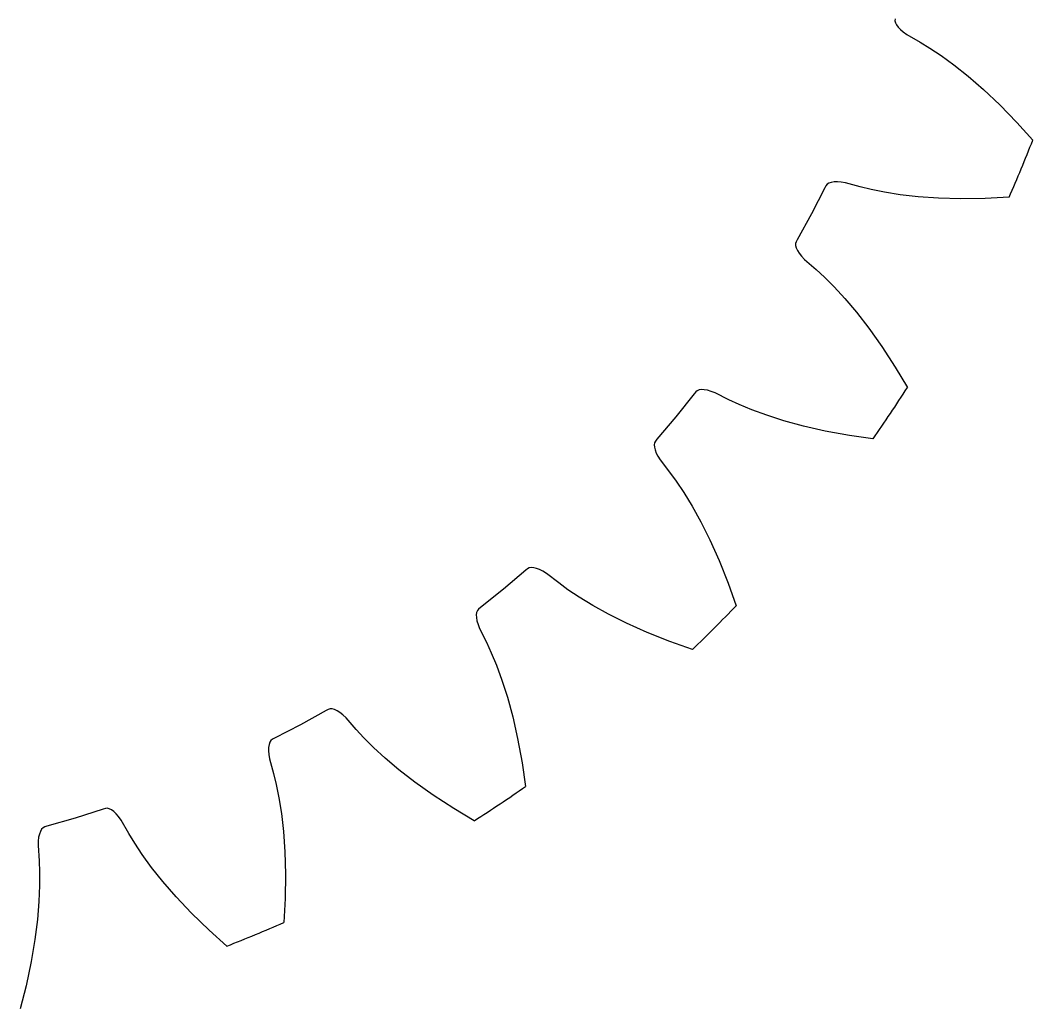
# Model space of a CAD drawing. Extents: x -17 to 24.7, y -17 to 17.
# Drawn here: x 3.68 to 15.84, y -16.6 to -4.72 of the extents above; entities that cross this region are included whole.
import ezdxf

# ---------------------------------------------------------------- set-up
doc = ezdxf.new("R2010")
doc.units = 0

msp = doc.modelspace()

# ---------------------------------------------------------------- linework, layer by layer
at = {"layer": 'layer1'}
for p, q in [((14.191, -4.703), (14.189, -4.726)), ((14.189, -4.726), (14.195, -4.75)), ((14.195, -4.75), (14.207, -4.776)), ((14.207, -4.776), (14.227, -4.804)), ((14.227, -4.804), (14.254, -4.832)), ((14.254, -4.832), (14.289, -4.862)), ((14.289, -4.862), (14.332, -4.892)), ((14.332, -4.892), (14.491, -4.983)), ((14.491, -4.983), (14.609, -5.055)), ((14.609, -5.055), (14.744, -5.145)), ((14.744, -5.145), (14.898, -5.258)), ((14.898, -5.258), (15.067, -5.392)), ((15.067, -5.392), (15.251, -5.552)), ((15.251, -5.552), (15.447, -5.736)), ((15.447, -5.736), (15.653, -5.948)), ((15.653, -5.948), (15.844, -6.161)), ((13.396, -6.678), (13.375, -6.692)), ((13.423, -6.669), (13.396, -6.678)), ((13.457, -6.663), (13.423, -6.669)), ((13.497, -6.662), (13.457, -6.663)), ((13.542, -6.666), (13.497, -6.662)), ((13.593, -6.675), (13.542, -6.666)), ((13.771, -6.723), (13.593, -6.675)), ((13.348, -6.733), (13.185, -7.047)), ((13.36, -6.709), (13.348, -6.733)), ((13.375, -6.692), (13.36, -6.709)), ((13.904, -6.756), (13.771, -6.723)), ((14.064, -6.788), (13.904, -6.756)), ((14.252, -6.817), (14.064, -6.788)), ((14.467, -6.841), (14.252, -6.817)), ((14.71, -6.858), (14.467, -6.841)), ((14.979, -6.866), (14.71, -6.858)), ((15.274, -6.862), (14.979, -6.866)), ((15.56, -6.847), (15.274, -6.862)), ((13.185, -7.047), (13.014, -7.357)), ((13.001, -7.381), (12.995, -7.403)), ((12.995, -7.403), (12.995, -7.428)), ((13.014, -7.357), (13.001, -7.381)), ((12.995, -7.428), (13.002, -7.456)), ((13.002, -7.456), (13.017, -7.487)), ((13.017, -7.487), (13.038, -7.521)), ((13.038, -7.521), (13.066, -7.556)), ((13.066, -7.556), (13.102, -7.594)), ((13.102, -7.594), (13.241, -7.715)), ((13.241, -7.715), (13.342, -7.807)), ((13.342, -7.807), (13.457, -7.923)), ((13.457, -7.923), (13.586, -8.063)), ((13.586, -8.063), (13.726, -8.228)), ((13.726, -8.228), (13.875, -8.42)), ((13.875, -8.42), (14.031, -8.64)), ((14.031, -8.64), (14.192, -8.888)), ((14.192, -8.888), (14.338, -9.134)), ((11.778, -9.208), (11.557, -9.484)), ((11.795, -9.187), (11.778, -9.208)), ((11.812, -9.172), (11.795, -9.187)), ((11.836, -9.163), (11.812, -9.172)), ((11.864, -9.159), (11.836, -9.163)), ((11.898, -9.161), (11.864, -9.159)), ((11.937, -9.167), (11.898, -9.161)), ((11.981, -9.18), (11.937, -9.167)), ((12.03, -9.199), (11.981, -9.18)), ((12.194, -9.281), (12.03, -9.199)), ((12.319, -9.338), (12.194, -9.281)), ((12.47, -9.401), (12.319, -9.338)), ((11.557, -9.484), (11.329, -9.755)), ((12.649, -9.466), (12.47, -9.401)), ((12.855, -9.532), (12.649, -9.466)), ((13.089, -9.596), (12.855, -9.532)), ((13.351, -9.656), (13.089, -9.596)), ((13.642, -9.71), (13.351, -9.656)), ((13.925, -9.751), (13.642, -9.71)), ((11.301, -9.796), (11.296, -9.82)), ((11.296, -9.82), (11.298, -9.849)), ((11.298, -9.849), (11.306, -9.883)), ((11.311, -9.776), (11.301, -9.796)), ((11.329, -9.755), (11.311, -9.776)), ((11.306, -9.883), (11.32, -9.92)), ((11.32, -9.92), (11.341, -9.96)), ((11.341, -9.96), (11.369, -10.004)), ((11.369, -10.004), (11.481, -10.149)), ((11.481, -10.149), (11.562, -10.26)), ((11.562, -10.26), (11.653, -10.396)), ((11.653, -10.396), (11.752, -10.559)), ((11.752, -10.559), (11.857, -10.748)), ((11.857, -10.748), (11.965, -10.965)), ((11.965, -10.965), (12.076, -11.211)), ((9.776, -11.311), (9.755, -11.329)), ((9.796, -11.301), (9.776, -11.311)), ((9.82, -11.296), (9.796, -11.301)), ((9.849, -11.298), (9.82, -11.296)), ((9.883, -11.306), (9.849, -11.298)), ((9.92, -11.32), (9.883, -11.306)), ((12.076, -11.211), (12.185, -11.485)), ((9.755, -11.329), (9.484, -11.557)), ((9.96, -11.341), (9.92, -11.32)), ((10.004, -11.369), (9.96, -11.341)), ((10.149, -11.481), (10.004, -11.369)), ((10.26, -11.562), (10.149, -11.481)), ((12.185, -11.485), (12.281, -11.755)), ((9.484, -11.557), (9.208, -11.778)), ((10.396, -11.653), (10.26, -11.562)), ((10.559, -11.752), (10.396, -11.653)), ((9.187, -11.795), (9.172, -11.812)), ((9.208, -11.778), (9.187, -11.795)), ((10.748, -11.857), (10.559, -11.752)), ((9.163, -11.836), (9.159, -11.864)), ((9.159, -11.864), (9.161, -11.898)), ((9.161, -11.898), (9.167, -11.937)), ((9.172, -11.812), (9.163, -11.836)), ((10.965, -11.965), (10.748, -11.857)), ((9.167, -11.937), (9.18, -11.981)), ((9.18, -11.981), (9.199, -12.03)), ((9.199, -12.03), (9.281, -12.194)), ((11.211, -12.076), (10.965, -11.965)), ((11.485, -12.185), (11.211, -12.076)), ((9.281, -12.194), (9.338, -12.319)), ((11.755, -12.281), (11.485, -12.185)), ((9.338, -12.319), (9.401, -12.47)), ((9.401, -12.47), (9.466, -12.649)), ((9.466, -12.649), (9.532, -12.855)), ((9.532, -12.855), (9.596, -13.089)), ((7.357, -13.014), (7.047, -13.185)), ((7.381, -13.001), (7.357, -13.014)), ((7.403, -12.995), (7.381, -13.001)), ((7.428, -12.995), (7.403, -12.995)), ((7.456, -13.002), (7.428, -12.995)), ((7.487, -13.017), (7.456, -13.002)), ((7.521, -13.038), (7.487, -13.017)), ((7.556, -13.066), (7.521, -13.038)), ((7.594, -13.102), (7.556, -13.066)), ((7.715, -13.241), (7.594, -13.102)), ((9.596, -13.089), (9.656, -13.351)), ((7.047, -13.185), (6.733, -13.348)), ((7.807, -13.342), (7.715, -13.241)), ((6.692, -13.375), (6.678, -13.396)), ((6.709, -13.36), (6.692, -13.375)), ((6.733, -13.348), (6.709, -13.36)), ((7.923, -13.457), (7.807, -13.342)), ((9.656, -13.351), (9.71, -13.642)), ((6.663, -13.457), (6.662, -13.497)), ((6.662, -13.497), (6.666, -13.542)), ((6.669, -13.423), (6.663, -13.457)), ((6.678, -13.396), (6.669, -13.423)), ((8.063, -13.586), (7.923, -13.457)), ((6.666, -13.542), (6.675, -13.593)), ((6.675, -13.593), (6.723, -13.771)), ((8.228, -13.726), (8.063, -13.586)), ((8.42, -13.875), (8.228, -13.726)), ((9.71, -13.642), (9.751, -13.925)), ((6.723, -13.771), (6.756, -13.904)), ((6.756, -13.904), (6.788, -14.064)), ((8.64, -14.031), (8.42, -13.875)), ((6.788, -14.064), (6.817, -14.252)), ((8.888, -14.192), (8.64, -14.031)), ((4.677, -14.2), (4.34, -14.306)), ((4.703, -14.191), (4.677, -14.2)), ((4.726, -14.189), (4.703, -14.191)), ((4.75, -14.195), (4.726, -14.189)), ((4.776, -14.207), (4.75, -14.195)), ((4.804, -14.227), (4.776, -14.207)), ((4.832, -14.254), (4.804, -14.227)), ((9.134, -14.338), (8.888, -14.192)), ((4.34, -14.306), (4, -14.405)), ((4.862, -14.289), (4.832, -14.254)), ((4.892, -14.332), (4.862, -14.289)), ((4.983, -14.491), (4.892, -14.332)), ((6.817, -14.252), (6.841, -14.467)), ((3.922, -14.466), (3.91, -14.498)), ((3.937, -14.441), (3.922, -14.466)), ((3.954, -14.423), (3.937, -14.441)), ((3.974, -14.412), (3.954, -14.423)), ((4, -14.405), (3.974, -14.412)), ((6.841, -14.467), (6.858, -14.71)), ((3.896, -14.582), (3.895, -14.634)), ((3.901, -14.537), (3.896, -14.582)), ((3.91, -14.498), (3.901, -14.537)), ((5.055, -14.609), (4.983, -14.491)), ((3.895, -14.634), (3.908, -14.818)), ((5.145, -14.744), (5.055, -14.609)), ((6.858, -14.71), (6.866, -14.979)), ((3.908, -14.818), (3.913, -14.955)), ((5.258, -14.898), (5.145, -14.744)), ((3.913, -14.955), (3.913, -15.118)), ((5.392, -15.067), (5.258, -14.898)), ((5.552, -15.251), (5.392, -15.067)), ((6.866, -14.979), (6.862, -15.274)), ((3.913, -15.118), (3.905, -15.308)), ((3.905, -15.308), (3.887, -15.524)), ((5.736, -15.447), (5.552, -15.251)), ((6.862, -15.274), (6.847, -15.56)), ((5.948, -15.653), (5.736, -15.447)), ((3.887, -15.524), (3.857, -15.765)), ((6.161, -15.844), (5.948, -15.653)), ((3.857, -15.765), (3.812, -16.03)), ((3.812, -16.03), (3.751, -16.32)), ((3.751, -16.32), (3.68, -16.597))]:
    msp.add_line(p, q, dxfattribs=at)
for start, end in [(336.2481, 338.7519), (324.9981, 327.5019), (313.7481, 316.2519), (302.4981, 305.0019), (291.2481, 293.7519)]:
    msp.add_arc((0, 0), 17, start, end, dxfattribs=at)
at = {"layer": 'layer3'}
for p, q in [((14.191, -4.703), (14.189, -4.726)), ((14.189, -4.726), (14.195, -4.75)), ((14.195, -4.75), (14.207, -4.776)), ((14.207, -4.776), (14.227, -4.804)), ((14.227, -4.804), (14.254, -4.832)), ((14.254, -4.832), (14.289, -4.862)), ((14.289, -4.862), (14.332, -4.892)), ((14.332, -4.892), (14.491, -4.983)), ((14.491, -4.983), (14.609, -5.055)), ((14.609, -5.055), (14.744, -5.145)), ((14.744, -5.145), (14.898, -5.258)), ((14.898, -5.258), (15.067, -5.392)), ((15.067, -5.392), (15.251, -5.552)), ((15.251, -5.552), (15.447, -5.736)), ((15.447, -5.736), (15.653, -5.948)), ((15.653, -5.948), (15.844, -6.161)), ((13.396, -6.678), (13.375, -6.692)), ((13.423, -6.669), (13.396, -6.678)), ((13.457, -6.663), (13.423, -6.669)), ((13.497, -6.662), (13.457, -6.663)), ((13.542, -6.666), (13.497, -6.662)), ((13.593, -6.675), (13.542, -6.666)), ((13.771, -6.723), (13.593, -6.675)), ((13.348, -6.733), (13.185, -7.047)), ((13.36, -6.709), (13.348, -6.733)), ((13.375, -6.692), (13.36, -6.709)), ((13.904, -6.756), (13.771, -6.723)), ((14.064, -6.788), (13.904, -6.756)), ((14.252, -6.817), (14.064, -6.788)), ((14.467, -6.841), (14.252, -6.817)), ((14.71, -6.858), (14.467, -6.841)), ((14.979, -6.866), (14.71, -6.858)), ((15.274, -6.862), (14.979, -6.866)), ((15.56, -6.847), (15.274, -6.862)), ((13.185, -7.047), (13.014, -7.357)), ((13.001, -7.381), (12.995, -7.403)), ((12.995, -7.403), (12.995, -7.428)), ((13.014, -7.357), (13.001, -7.381)), ((12.995, -7.428), (13.002, -7.456)), ((13.002, -7.456), (13.017, -7.487)), ((13.017, -7.487), (13.038, -7.521)), ((13.038, -7.521), (13.066, -7.556)), ((13.066, -7.556), (13.102, -7.594)), ((13.102, -7.594), (13.241, -7.715)), ((13.241, -7.715), (13.342, -7.807)), ((13.342, -7.807), (13.457, -7.923)), ((13.457, -7.923), (13.586, -8.063)), ((13.586, -8.063), (13.726, -8.228)), ((13.726, -8.228), (13.875, -8.42)), ((13.875, -8.42), (14.031, -8.64)), ((14.031, -8.64), (14.192, -8.888)), ((14.192, -8.888), (14.338, -9.134)), ((11.778, -9.208), (11.557, -9.484)), ((11.795, -9.187), (11.778, -9.208)), ((11.812, -9.172), (11.795, -9.187)), ((11.836, -9.163), (11.812, -9.172)), ((11.864, -9.159), (11.836, -9.163)), ((11.898, -9.161), (11.864, -9.159)), ((11.937, -9.167), (11.898, -9.161)), ((11.981, -9.18), (11.937, -9.167)), ((12.03, -9.199), (11.981, -9.18)), ((12.194, -9.281), (12.03, -9.199)), ((12.319, -9.338), (12.194, -9.281)), ((12.47, -9.401), (12.319, -9.338)), ((11.557, -9.484), (11.329, -9.755)), ((12.649, -9.466), (12.47, -9.401)), ((12.855, -9.532), (12.649, -9.466)), ((13.089, -9.596), (12.855, -9.532)), ((13.351, -9.656), (13.089, -9.596)), ((13.642, -9.71), (13.351, -9.656)), ((13.925, -9.751), (13.642, -9.71)), ((11.301, -9.796), (11.296, -9.82)), ((11.296, -9.82), (11.298, -9.849)), ((11.298, -9.849), (11.306, -9.883)), ((11.311, -9.776), (11.301, -9.796)), ((11.329, -9.755), (11.311, -9.776)), ((11.306, -9.883), (11.32, -9.92)), ((11.32, -9.92), (11.341, -9.96)), ((11.341, -9.96), (11.369, -10.004)), ((11.369, -10.004), (11.481, -10.149)), ((11.481, -10.149), (11.562, -10.26)), ((11.562, -10.26), (11.653, -10.396)), ((11.653, -10.396), (11.752, -10.559)), ((11.752, -10.559), (11.857, -10.748)), ((11.857, -10.748), (11.965, -10.965)), ((11.965, -10.965), (12.076, -11.211)), ((9.776, -11.311), (9.755, -11.329)), ((9.796, -11.301), (9.776, -11.311)), ((9.82, -11.296), (9.796, -11.301)), ((9.849, -11.298), (9.82, -11.296)), ((9.883, -11.306), (9.849, -11.298)), ((9.92, -11.32), (9.883, -11.306)), ((12.076, -11.211), (12.185, -11.485)), ((9.755, -11.329), (9.484, -11.557)), ((9.96, -11.341), (9.92, -11.32)), ((10.004, -11.369), (9.96, -11.341)), ((10.149, -11.481), (10.004, -11.369)), ((10.26, -11.562), (10.149, -11.481)), ((12.185, -11.485), (12.281, -11.755)), ((9.484, -11.557), (9.208, -11.778)), ((10.396, -11.653), (10.26, -11.562)), ((10.559, -11.752), (10.396, -11.653)), ((9.187, -11.795), (9.172, -11.812)), ((9.208, -11.778), (9.187, -11.795)), ((10.748, -11.857), (10.559, -11.752)), ((9.163, -11.836), (9.159, -11.864)), ((9.159, -11.864), (9.161, -11.898)), ((9.161, -11.898), (9.167, -11.937)), ((9.172, -11.812), (9.163, -11.836)), ((10.965, -11.965), (10.748, -11.857)), ((9.167, -11.937), (9.18, -11.981)), ((9.18, -11.981), (9.199, -12.03)), ((9.199, -12.03), (9.281, -12.194)), ((11.211, -12.076), (10.965, -11.965)), ((11.485, -12.185), (11.211, -12.076)), ((9.281, -12.194), (9.338, -12.319)), ((11.755, -12.281), (11.485, -12.185)), ((9.338, -12.319), (9.401, -12.47)), ((9.401, -12.47), (9.466, -12.649)), ((9.466, -12.649), (9.532, -12.855)), ((9.532, -12.855), (9.596, -13.089)), ((7.357, -13.014), (7.047, -13.185)), ((7.381, -13.001), (7.357, -13.014)), ((7.403, -12.995), (7.381, -13.001)), ((7.428, -12.995), (7.403, -12.995)), ((7.456, -13.002), (7.428, -12.995)), ((7.487, -13.017), (7.456, -13.002)), ((7.521, -13.038), (7.487, -13.017)), ((7.556, -13.066), (7.521, -13.038)), ((7.594, -13.102), (7.556, -13.066)), ((7.715, -13.241), (7.594, -13.102)), ((9.596, -13.089), (9.656, -13.351)), ((7.047, -13.185), (6.733, -13.348)), ((7.807, -13.342), (7.715, -13.241)), ((6.692, -13.375), (6.678, -13.396)), ((6.709, -13.36), (6.692, -13.375)), ((6.733, -13.348), (6.709, -13.36)), ((7.923, -13.457), (7.807, -13.342)), ((9.656, -13.351), (9.71, -13.642)), ((6.663, -13.457), (6.662, -13.497)), ((6.662, -13.497), (6.666, -13.542)), ((6.669, -13.423), (6.663, -13.457)), ((6.678, -13.396), (6.669, -13.423)), ((8.063, -13.586), (7.923, -13.457)), ((6.666, -13.542), (6.675, -13.593)), ((6.675, -13.593), (6.723, -13.771)), ((8.228, -13.726), (8.063, -13.586)), ((8.42, -13.875), (8.228, -13.726)), ((9.71, -13.642), (9.751, -13.925)), ((6.723, -13.771), (6.756, -13.904)), ((6.756, -13.904), (6.788, -14.064)), ((8.64, -14.031), (8.42, -13.875)), ((6.788, -14.064), (6.817, -14.252)), ((8.888, -14.192), (8.64, -14.031)), ((4.677, -14.2), (4.34, -14.306)), ((4.703, -14.191), (4.677, -14.2)), ((4.726, -14.189), (4.703, -14.191)), ((4.75, -14.195), (4.726, -14.189)), ((4.776, -14.207), (4.75, -14.195)), ((4.804, -14.227), (4.776, -14.207)), ((4.832, -14.254), (4.804, -14.227)), ((9.134, -14.338), (8.888, -14.192)), ((4.34, -14.306), (4, -14.405)), ((4.862, -14.289), (4.832, -14.254)), ((4.892, -14.332), (4.862, -14.289)), ((4.983, -14.491), (4.892, -14.332)), ((6.817, -14.252), (6.841, -14.467)), ((3.922, -14.466), (3.91, -14.498)), ((3.937, -14.441), (3.922, -14.466)), ((3.954, -14.423), (3.937, -14.441)), ((3.974, -14.412), (3.954, -14.423)), ((4, -14.405), (3.974, -14.412)), ((6.841, -14.467), (6.858, -14.71)), ((3.896, -14.582), (3.895, -14.634)), ((3.901, -14.537), (3.896, -14.582)), ((3.91, -14.498), (3.901, -14.537)), ((5.055, -14.609), (4.983, -14.491)), ((3.895, -14.634), (3.908, -14.818)), ((5.145, -14.744), (5.055, -14.609)), ((6.858, -14.71), (6.866, -14.979)), ((3.908, -14.818), (3.913, -14.955)), ((5.258, -14.898), (5.145, -14.744)), ((3.913, -14.955), (3.913, -15.118)), ((5.392, -15.067), (5.258, -14.898)), ((5.552, -15.251), (5.392, -15.067)), ((6.866, -14.979), (6.862, -15.274)), ((3.913, -15.118), (3.905, -15.308)), ((3.905, -15.308), (3.887, -15.524)), ((5.736, -15.447), (5.552, -15.251)), ((6.862, -15.274), (6.847, -15.56)), ((5.948, -15.653), (5.736, -15.447)), ((3.887, -15.524), (3.857, -15.765)), ((6.161, -15.844), (5.948, -15.653)), ((3.857, -15.765), (3.812, -16.03)), ((3.812, -16.03), (3.751, -16.32)), ((3.751, -16.32), (3.68, -16.597))]:
    msp.add_line(p, q, dxfattribs=at)
for start, end in [(336.2481, 338.7519), (324.9981, 327.5019), (313.7481, 316.2519), (302.4981, 305.0019), (291.2481, 293.7519)]:
    msp.add_arc((0, 0), 17, start, end, dxfattribs=at)

doc.saveas('drawing.dxf')
